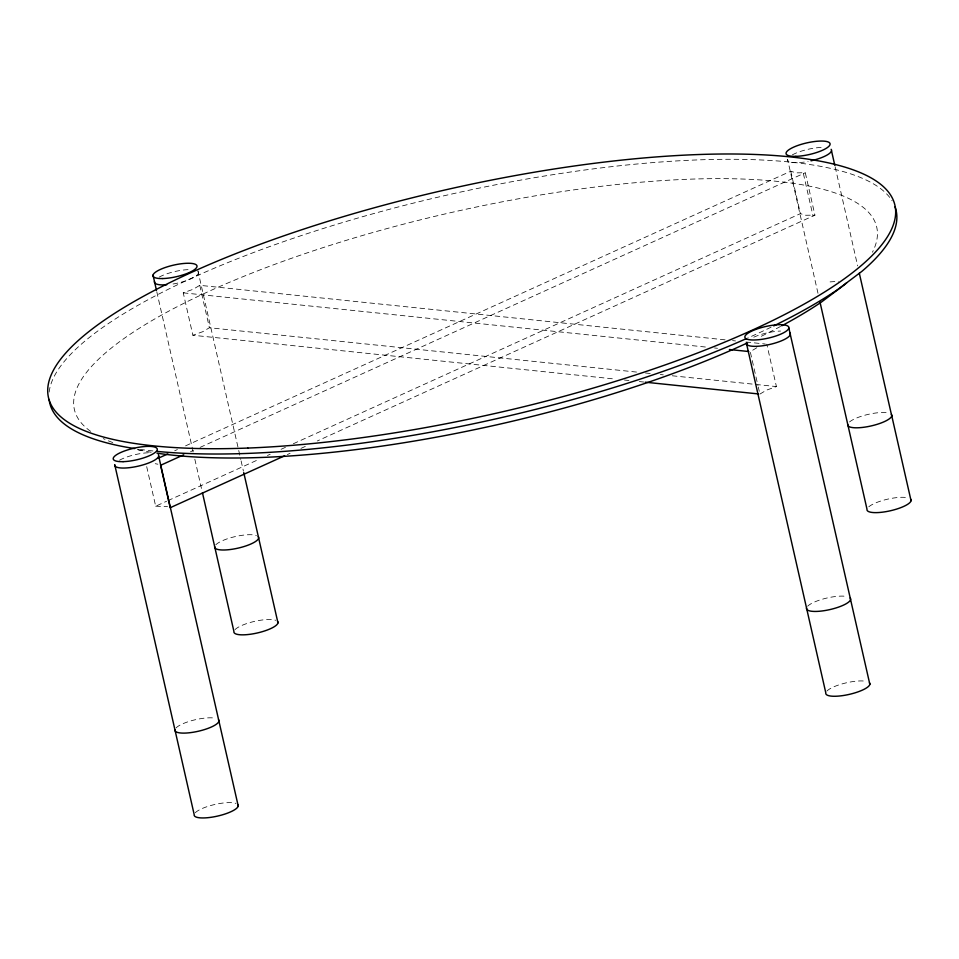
<?xml version="1.0" encoding="UTF-8"?>
<svg xmlns="http://www.w3.org/2000/svg" width="959" height="959" viewBox="0 0 959 959"><rect width="100%" height="100%" fill="white"/><g stroke="black" fill="none" stroke-linecap="round" stroke-linejoin="round"><path stroke-width="0.72" stroke-dasharray="4.79 3.6" d="M725.112 339.846L199.784 285.326L193.191 289.258L183.241 292.843L192.879 335.254L615.522 379.105M636.536 372.068L209.41 327.738L202.828 331.67L192.879 335.254M759.888 394.089L766.469 390.157L776.418 386.585L766.792 344.173M756.831 347.745L750.25 351.677L757.958 385.602M174.67 450.802L177.391 449.567M185.567 445.863L790.755 171.229L796.114 172.848L805.296 172.74L814.934 215.152L317.309 440.972M190.553 451.713L193.274 450.478M200.083 447.385L805.296 172.74M146.691 466.625L155.682 506.208L166.578 501.257M167.945 500.646L259.266 459.205M267.453 455.489L270.174 454.254M281.083 449.303L286.525 446.834M293.346 443.741L800.393 213.641L805.752 215.26L814.934 215.152M287.34 454.566L290.074 453.331M300.958 448.392L306.412 445.911M155.682 506.208L167.537 506.628M830.074 281.898L838.478 281.311M732.556 340.625L735.529 340.924M745.958 342.015L765.294 344.017M183.241 292.843L707.095 347.194M714.527 347.973L717.512 348.285M645.455 372.991L651.413 373.614M660.343 374.537L663.316 374.849M672.247 375.772L776.418 386.585M624.453 380.04L628.924 380.495M639.341 381.574L643.801 382.042M155.226 463.688L157.899 464.216M137.293 449.567L142.867 450.742M835.145 166.842L857.646 265.883M803.39 173.603L813.028 216.015M790.755 171.229L800.393 213.641M817.991 293.298L787.555 159.302A22.548 5.946 -12.8 0 0 808.125 161.436M758.281 387.016L759.24 391.26M197.842 270.498L240.769 459.457M241.105 460.919L243.418 471.109M199.784 285.326L209.41 327.738M156.773 291.716L193.179 451.917M194.833 459.205L201.774 489.785M771.072 327.187A433.995 114.517 -12.8 0 1 747.517 338.131M152.949 450.958A433.995 114.517 -12.8 0 1 140.577 449.447M49.149 392.075A433.995 114.517 -12.8 0 1 447.997 194.869A433.995 114.517 -12.8 0 1 892.098 200.827M90.661 431.37A411.411 108.559 -12.8 0 1 448.692 213.102A411.411 108.559 -12.8 0 1 872.426 252.241M780.53 326.456A411.411 108.559 -12.8 0 1 759.396 337.208M151.174 452.252A411.411 108.559 -12.8 0 1 136.705 449.447M112.778 442.555A411.411 108.559 -12.8 0 1 103.248 438.587M198.033 271.529A22.548 5.946 -12.8 0 1 170.762 284.355M159.242 277.091A22.548 5.946 -12.8 0 1 188.647 269.635M215.799 544.796A22.548 5.946 -12.8 0 1 235.195 536.584A22.548 5.946 -12.8 0 1 256.401 535.494M119.503 460.2A22.548 5.946 -12.8 0 1 148.909 452.744M753.786 337.184A22.548 5.946 -12.8 0 1 780.542 331.059M807.646 606.22A22.596 5.958 -12.8 0 1 826.119 598.212A22.596 5.958 -12.8 0 1 847.408 596.63M826.91 691.043A22.596 5.958 -12.8 0 1 845.394 683.036A22.596 5.958 -12.8 0 1 866.684 681.453M235.027 629.619A22.596 5.958 -12.8 0 1 254.459 621.396A22.596 5.958 -12.8 0 1 275.712 620.293M176.06 727.905A22.548 5.946 -12.8 0 1 194.497 719.921A22.548 5.946 -12.8 0 1 215.739 718.327M195.288 812.729A22.596 5.958 -12.8 0 1 214.72 804.505A22.596 5.958 -12.8 0 1 235.974 803.414M792.326 154.878A22.548 5.946 -12.8 0 1 821.743 147.422M849.53 421.948A22.596 5.958 -12.8 0 1 869.238 414.144A22.596 5.958 -12.8 0 1 889.532 413.257M868.806 506.772A22.596 5.958 -12.8 0 1 888.514 498.968A22.596 5.958 -12.8 0 1 908.808 498.081"/><path stroke-width="1.44" d="M158.307 458.234L167.849 453.895M183.744 454.794L160.585 465.307L170.222 507.719L284.619 455.801M729.415 349.52L748.763 351.521M645.287 382.197L758.401 393.933M891.774 415.882L911.05 500.706M831.513 150.827L834.821 165.392M859.3 273.159L891.726 415.894M819.981 302.037L866.996 509.205A22.596 5.958 -12.8 0 0 890.503 510.739A22.596 5.958 -12.8 0 0 910.666 499.195M788.861 328.098A22.548 5.946 -12.8 0 1 754.673 339.977A22.548 5.946 -12.8 0 1 757.119 328.937A22.548 5.946 -12.8 0 1 788.861 328.098L869.849 684.342M243.754 472.571L277.966 622.918M153.02 275.149L156.449 290.253M202.445 492.698L233.912 631.418A22.596 5.958 -12.8 0 0 257.408 632.952A22.596 5.958 -12.8 0 0 277.571 621.42M158.679 456.148L238.228 806.028M895.035 206.856A433.995 114.517 -12.8 0 1 861.793 271.433L837.567 289.642A433.995 114.517 -12.8 0 1 773.721 325.904M746.15 338.731A433.995 114.517 -12.8 0 1 157.252 451.401M134.632 448.572A433.995 114.517 -12.8 0 1 49.125 399.447M846.665 282.809A411.411 108.559 -12.8 0 1 844.208 284.931L821.24 302.193A411.411 108.559 -12.8 0 1 781.789 325.784M747.684 342.783A411.411 108.559 -12.8 0 1 156.952 453.163M166.722 284.787A22.548 5.946 -12.8 0 1 154.459 281.514M258.259 536.608A22.548 5.946 -12.8 0 1 238.132 548.116A22.548 5.946 -12.8 0 1 214.684 546.582M158.295 454.638A22.548 5.946 -12.8 0 1 138.18 466.158A22.548 5.946 -12.8 0 1 114.72 464.624L194.174 814.527A22.596 5.958 -12.8 0 0 217.669 816.061A22.596 5.958 -12.8 0 0 237.844 804.529M789.928 332.953A22.548 5.946 -12.8 0 1 769.801 344.461A22.548 5.946 -12.8 0 1 746.354 342.938L825.795 692.842A22.596 5.958 -12.8 0 0 849.302 694.376A22.596 5.958 -12.8 0 0 869.465 682.832M850.189 598.008A22.596 5.958 -12.8 0 1 830.026 609.552A22.596 5.958 -12.8 0 1 806.531 608.018M218.52 719.718A22.548 5.946 -12.8 0 1 198.393 731.226A22.548 5.946 -12.8 0 1 174.946 729.703M831.129 149.316A22.548 5.946 -12.8 0 1 811.002 160.824M891.39 414.384A22.596 5.958 -12.8 0 1 871.228 425.916A22.596 5.958 -12.8 0 1 847.732 424.381M247.842 448.057A433.995 114.517 -12.8 0 0 895.442 215.931A433.995 114.517 -12.8 0 0 271.793 240.074A433.995 114.517 -12.8 0 0 247.842 448.057M162.79 278.554A22.548 5.946 -12.8 0 0 196.979 266.674A22.548 5.946 -12.8 0 0 165.224 267.513A22.548 5.946 -12.8 0 0 162.79 278.554M123.052 461.663A22.548 5.946 -12.8 0 0 157.24 449.783A22.548 5.946 -12.8 0 0 125.485 450.622A22.548 5.946 -12.8 0 0 123.052 461.663M795.874 156.341A22.548 5.946 -12.8 0 0 830.062 144.461A22.548 5.946 -12.8 0 0 798.32 145.3A22.548 5.946 -12.8 0 0 795.874 156.341"/></g></svg>
